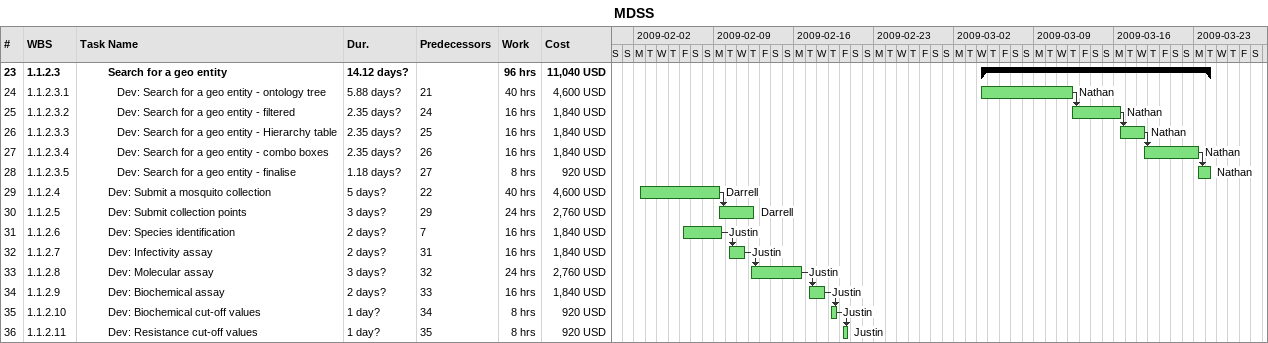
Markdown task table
MDSS

| ID | WBS | Task | Duration | Start | Finish | Predecessors | Resources | Work (h) | Cost (USD) |
|---|---|---|---|---|---|---|---|---|---|
| 23 | 1.1.2.3 | **Search for a geo entity** | 14.12d? | 2009-03-04 | 2009-03-24 |  |  | 96 | 11040 |
| 24 | 1.1.2.3.1 | Dev: Search for a geo entity - ontology tree | 5.88d? | 2009-03-04 | 2009-03-12 | 21 | Nathan | 40 | 4600 |
| 25 | 1.1.2.3.2 | Dev: Search for a geo entity - filtered | 2.35d? | 2009-03-12 | 2009-03-16 | 24 | Nathan | 16 | 1840 |
| 26 | 1.1.2.3.3 | Dev: Search for a geo entity - Hierarchy table | 2.35d? | 2009-03-16 | 2009-03-18 | 25 | Nathan | 16 | 1840 |
| 27 | 1.1.2.3.4 | Dev: Search for a geo entity - combo boxes | 2.35d? | 2009-03-18 | 2009-03-23 | 26 | Nathan | 16 | 1840 |
| 28 | 1.1.2.3.5 | Dev: Search for a geo entity - finalise | 1.18d? | 2009-03-23 | 2009-03-24 | 27 | Nathan | 8 | 920 |
| 29 | 1.1.2.4 | Dev: Submit a mosquito collection | 5d? | 2009-02-02 | 2009-02-09 | 22 | Darrell | 40 | 4600 |
| 30 | 1.1.2.5 | Dev: Submit collection points | 3d? | 2009-02-09 | 2009-02-12 | 29 | Darrell | 24 | 2760 |
| 31 | 1.1.2.6 | Dev: Species identification | 2d? | 2009-02-06 | 2009-02-09 | 7 | Justin | 16 | 1840 |
| 32 | 1.1.2.7 | Dev: Infectivity assay | 2d? | 2009-02-10 | 2009-02-11 | 31 | Justin | 16 | 1840 |
| 33 | 1.1.2.8 | Dev: Molecular assay | 3d? | 2009-02-12 | 2009-02-16 | 32 | Justin | 24 | 2760 |
| 34 | 1.1.2.9 | Dev: Biochemical assay | 2d? | 2009-02-17 | 2009-02-18 | 33 | Justin | 16 | 1840 |
| 35 | 1.1.2.10 | Dev: Biochemical cut-off values | 1d? | 2009-02-19 | 2009-02-19 | 34 | Justin | 8 | 920 |
| 36 | 1.1.2.11 | Dev: Resistance cut-off values | 1d? | 2009-02-20 | 2009-02-20 | 35 | Justin | 8 | 920 |
